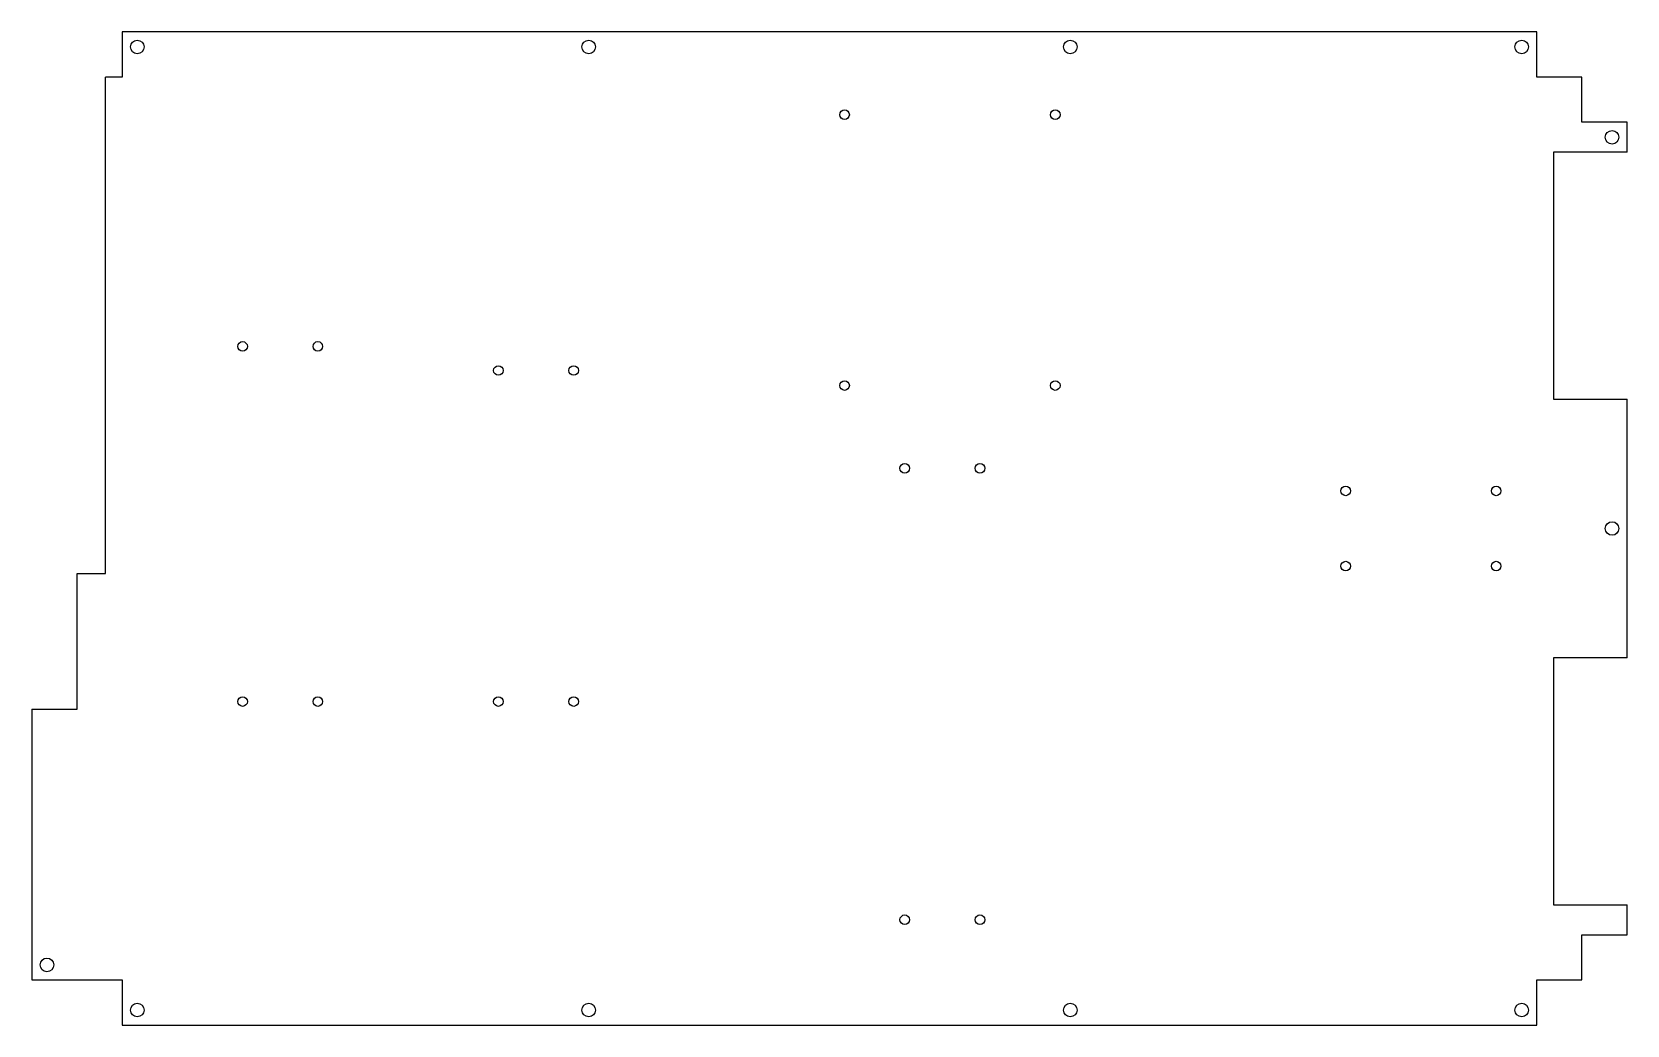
# Model space of a CAD drawing. Header units: millimetres. Extents: x -265 to 265, y -165 to 165.
import ezdxf

# ---------------------------------------------------------------- set-up
doc = ezdxf.new("R2010")
doc.units = ezdxf.units.MM

msp = doc.modelspace()

# ---------------------------------------------------------------- linework, layer by layer
at = {"color": 7, "linetype": 'Continuous', "lineweight": 25}
for p, q in [((235, 165), (-235, 165)), ((-235, 165), (-235, 150)), ((235, 150), (235, 165)), ((-235, 150), (-240.5, 150)), ((-240.5, -15), (-240.5, 150)), ((250, 150), (235, 150)), ((250, 135), (250, 150)), ((265, 135), (250, 135)), ((265, 125), (265, 135)), ((240.5, 125), (240.5, 43)), ((265, 125), (240.5, 125)), ((240.5, 43), (265, 43)), ((265, -43), (265, 43)), ((-250, -15), (-240.5, -15)), ((-250, -60), (-250, -15)), ((240.5, -43), (240.5, -125)), ((265, -43), (240.5, -43)), ((-265, -60), (-250, -60)), ((-265, -60), (-265, -150)), ((240.5, -125), (265, -125)), ((265, -135), (265, -125)), ((250, -150), (250, -135)), ((250, -135), (265, -135)), ((-265, -150), (-235, -150)), ((-235, -150), (-235, -165)), ((235, -165), (235, -150)), ((235, -150), (250, -150)), ((-235, -165), (235, -165))]:
    msp.add_line(p, q, dxfattribs=at)
for centre, radius in [((-230, 160), 2.25), ((-80, 160), 2.25), ((80, 160), 2.25), ((230, 160), 2.25), ((5, 137.5), 1.6), ((75, 137.5), 1.6), ((260, 130), 2.25), ((-195, 60.5), 1.6), ((-170, 60.5), 1.6), ((-110, 52.5), 1.6), ((-85, 52.5), 1.6), ((5, 47.5), 1.6), ((75, 47.5), 1.6), ((25, 20), 1.6), ((50, 20), 1.6), ((171.5, 12.5), 1.6), ((221.5, 12.5), 1.6), ((260, 0), 2.25), ((171.5, -12.5), 1.6), ((221.5, -12.5), 1.6), ((-195, -57.5), 1.6), ((-170, -57.5), 1.6), ((-110, -57.5), 1.6), ((-85, -57.5), 1.6), ((25, -130), 1.6), ((50, -130), 1.6), ((-260, -145), 2.25), ((-230, -160), 2.25), ((-80, -160), 2.25), ((80, -160), 2.25), ((230, -160), 2.25)]:
    msp.add_circle(centre, radius, dxfattribs=at)

doc.saveas('drawing.dxf')
